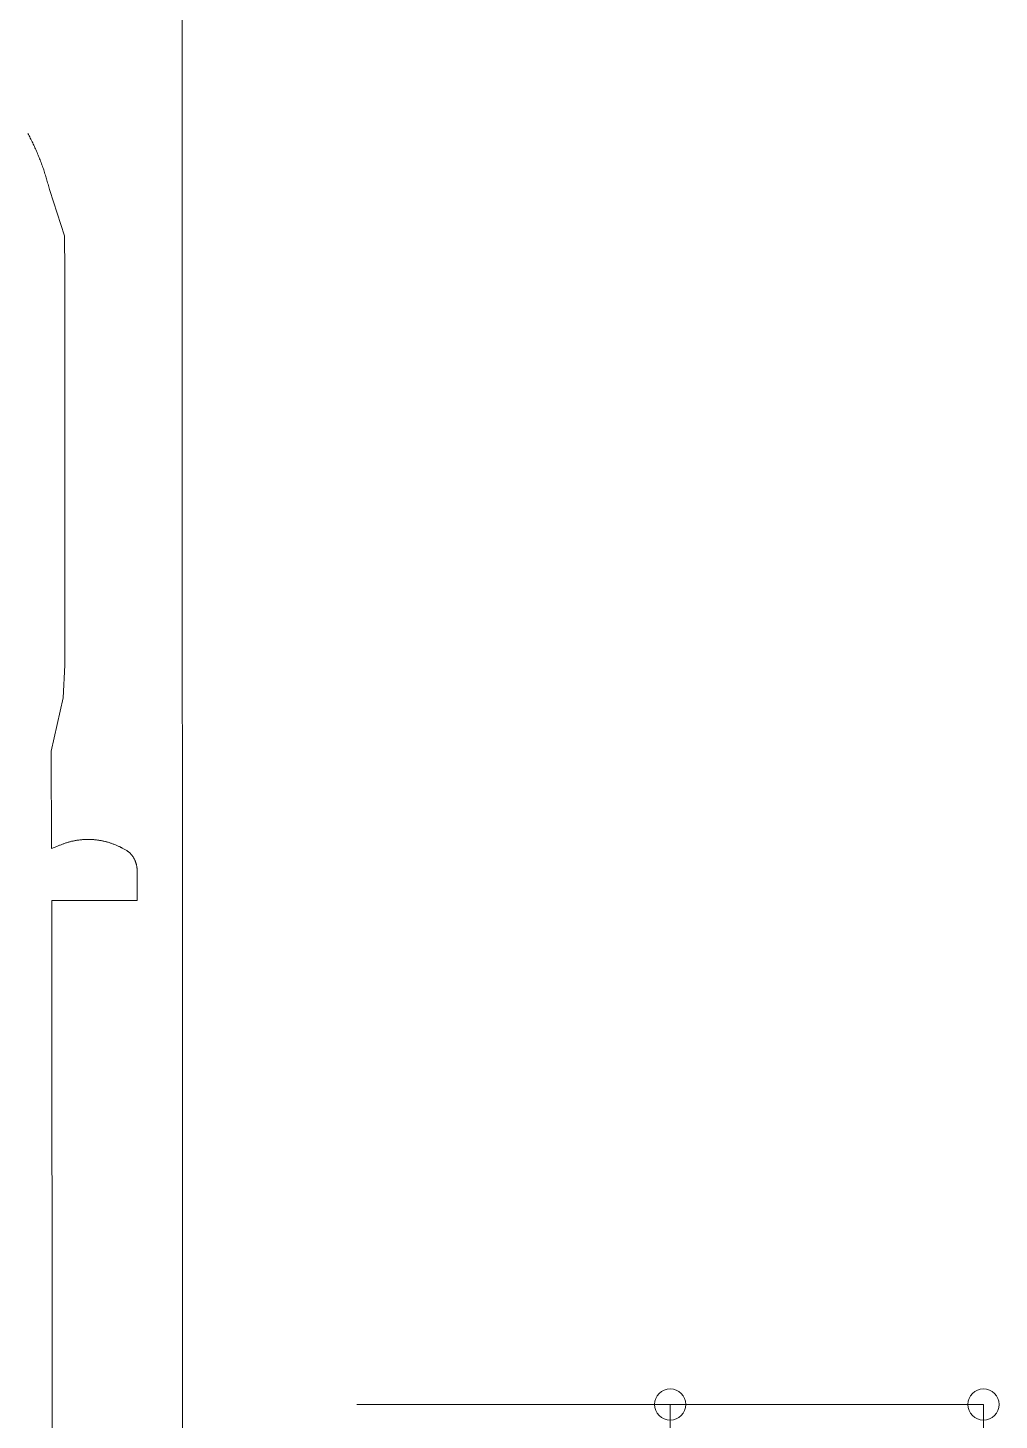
# Model space of a CAD drawing. Header units: millimetres. Extents: x 10 to 410, y 10 to 287.
# Drawn here: x 198.39 to 213.89, y 209.32 to 231.55 of the extents above; entities that cross this region are included whole.
import ezdxf

# ---------------------------------------------------------------- set-up
doc = ezdxf.new("R2010")
doc.units = ezdxf.units.MM
doc.layers.add('LAYER6', color=252, linetype='Continuous')

# ---------------------------------------------------------------- blocks, each defined once
blk = doc.blocks.new('FcPack%d1')
at = {"layer": 'LAYER6', "color": 3, "linetype": 'Continuous', "lineweight": 13}
blk.add_line((53.329, -61.578), (53.31, 48.083), dxfattribs=at)
at = {"layer": 'LAYER6', "color": 1, "linetype": 'Continuous', "lineweight": 13}
for p, q in [((50.856, 43.625), (50.846, 43.643)), ((50.866, 43.606), (50.856, 43.625)), ((50.875, 43.587), (50.866, 43.606)), ((50.885, 43.569), (50.875, 43.587)), ((50.895, 43.55), (50.885, 43.569)), ((50.904, 43.531), (50.895, 43.55)), ((50.914, 43.512), (50.904, 43.531)), ((50.923, 43.493), (50.914, 43.512)), ((50.932, 43.474), (50.923, 43.493)), ((50.941, 43.455), (50.932, 43.474)), ((50.95, 43.435), (50.941, 43.455)), ((50.959, 43.416), (50.95, 43.435)), ((50.968, 43.397), (50.959, 43.416)), ((50.976, 43.377), (50.968, 43.397)), ((50.985, 43.358), (50.976, 43.377)), ((50.993, 43.338), (50.985, 43.358)), ((51.001, 43.319), (50.993, 43.338)), ((51.01, 43.299), (51.001, 43.319)), ((51.018, 43.28), (51.01, 43.299)), ((51.026, 43.26), (51.018, 43.28)), ((51.033, 43.24), (51.026, 43.26)), ((51.041, 43.22), (51.033, 43.24)), ((51.049, 43.2), (51.041, 43.22)), ((51.056, 43.18), (51.049, 43.2)), ((51.064, 43.16), (51.056, 43.18)), ((51.071, 43.14), (51.064, 43.16)), ((51.078, 43.12), (51.071, 43.14)), ((51.086, 43.1), (51.078, 43.12)), ((51.093, 43.08), (51.086, 43.1)), ((51.099, 43.06), (51.093, 43.08)), ((51.106, 43.039), (51.099, 43.06)), ((51.113, 43.019), (51.106, 43.039)), ((51.119, 42.999), (51.113, 43.019)), ((51.126, 42.978), (51.119, 42.999)), ((51.132, 42.958), (51.126, 42.978)), ((51.138, 42.937), (51.132, 42.958)), ((51.144, 42.917), (51.138, 42.937)), ((51.15, 42.896), (51.144, 42.917)), ((51.156, 42.876), (51.15, 42.896)), ((51.162, 42.855), (51.156, 42.876)), ((51.168, 42.834), (51.162, 42.855)), ((51.173, 42.814), (51.168, 42.834)), ((51.179, 42.793), (51.173, 42.814)), ((51.184, 42.772), (51.179, 42.793)), ((51.189, 42.751), (51.184, 42.772)), ((51.194, 42.73), (51.189, 42.751)), ((51.43, 42.008), (51.194, 42.73)), ((51.437, 41.45), (51.43, 42.008)), ((51.437, 35.153), (51.437, 41.45)), ((51.407, 34.629), (51.437, 35.153)), ((51.219, 33.78), (51.407, 34.629)), ((51.222, 32.223), (51.219, 33.78)), ((51.31, 32.256), (51.222, 32.223)), ((51.32, 32.261), (51.31, 32.256)), ((51.331, 32.266), (51.32, 32.261)), ((51.342, 32.271), (51.331, 32.266)), ((51.353, 32.276), (51.342, 32.271)), ((51.364, 32.281), (51.353, 32.276)), ((51.375, 32.285), (51.364, 32.281)), ((51.386, 32.29), (51.375, 32.285)), ((51.397, 32.294), (51.386, 32.29)), ((51.409, 32.298), (51.397, 32.294)), ((51.42, 32.302), (51.409, 32.298)), ((51.431, 32.306), (51.42, 32.302)), ((51.442, 32.31), (51.431, 32.306)), ((51.454, 32.314), (51.442, 32.31)), ((51.465, 32.318), (51.454, 32.314)), ((51.476, 32.321), (51.465, 32.318)), ((51.488, 32.324), (51.476, 32.321)), ((51.499, 32.328), (51.488, 32.324)), ((51.511, 32.331), (51.499, 32.328)), ((51.522, 32.334), (51.511, 32.331)), ((51.534, 32.337), (51.522, 32.334)), ((51.545, 32.34), (51.534, 32.337)), ((51.557, 32.342), (51.545, 32.34)), ((51.568, 32.345), (51.557, 32.342)), ((51.58, 32.347), (51.568, 32.345)), ((51.591, 32.349), (51.58, 32.347)), ((51.603, 32.352), (51.591, 32.349)), ((51.615, 32.354), (51.603, 32.352)), ((51.626, 32.356), (51.615, 32.354)), ((51.638, 32.357), (51.626, 32.356)), ((51.65, 32.359), (51.638, 32.357)), ((51.662, 32.361), (51.65, 32.359)), ((51.673, 32.362), (51.662, 32.361)), ((51.685, 32.364), (51.673, 32.362)), ((51.697, 32.365), (51.685, 32.364)), ((51.708, 32.366), (51.697, 32.365)), ((51.72, 32.367), (51.708, 32.366)), ((51.732, 32.368), (51.72, 32.367)), ((51.744, 32.368), (51.732, 32.368)), ((51.756, 32.369), (51.744, 32.368)), ((51.767, 32.369), (51.756, 32.369)), ((51.779, 32.37), (51.767, 32.369)), ((51.791, 32.37), (51.779, 32.37)), ((51.803, 32.37), (51.791, 32.37)), ((51.815, 32.37), (51.803, 32.37)), ((51.826, 32.37), (51.815, 32.37)), ((51.838, 32.37), (51.826, 32.37)), ((51.85, 32.369), (51.838, 32.37)), ((51.862, 32.369), (51.85, 32.369)), ((51.874, 32.368), (51.862, 32.369)), ((51.885, 32.368), (51.874, 32.368)), ((51.897, 32.367), (51.885, 32.368)), ((51.909, 32.366), (51.897, 32.367)), ((51.921, 32.365), (51.909, 32.366)), ((51.932, 32.363), (51.921, 32.365)), ((51.944, 32.362), (51.932, 32.363)), ((51.956, 32.36), (51.944, 32.362)), ((51.968, 32.359), (51.956, 32.36)), ((51.979, 32.357), (51.968, 32.359)), ((51.991, 32.355), (51.979, 32.357)), ((52.003, 32.353), (51.991, 32.355)), ((52.014, 32.351), (52.003, 32.353)), ((52.026, 32.349), (52.014, 32.351)), ((52.037, 32.347), (52.026, 32.349)), ((52.049, 32.344), (52.037, 32.347)), ((52.061, 32.342), (52.049, 32.344)), ((52.072, 32.339), (52.061, 32.342)), ((52.084, 32.336), (52.072, 32.339)), ((52.095, 32.333), (52.084, 32.336)), ((52.107, 32.33), (52.095, 32.333)), ((52.118, 32.327), (52.107, 32.33)), ((52.13, 32.324), (52.118, 32.327)), ((52.141, 32.32), (52.13, 32.324)), ((52.152, 32.317), (52.141, 32.32)), ((52.164, 32.313), (52.152, 32.317)), ((52.175, 32.309), (52.164, 32.313)), ((52.186, 32.305), (52.175, 32.309)), ((52.197, 32.301), (52.186, 32.305)), ((52.209, 32.297), (52.197, 32.301)), ((52.22, 32.293), (52.209, 32.297)), ((52.231, 32.289), (52.22, 32.293)), ((52.242, 32.284), (52.231, 32.289)), ((52.253, 32.28), (52.242, 32.284)), ((52.264, 32.275), (52.253, 32.28)), ((52.275, 32.27), (52.264, 32.275)), ((52.286, 32.265), (52.275, 32.27)), ((52.297, 32.26), (52.286, 32.265)), ((52.308, 32.255), (52.297, 32.26)), ((52.318, 32.25), (52.308, 32.255)), ((52.329, 32.244), (52.318, 32.25)), ((52.34, 32.239), (52.329, 32.244)), ((52.351, 32.233), (52.34, 32.239)), ((52.361, 32.228), (52.351, 32.233)), ((52.372, 32.222), (52.361, 32.228)), ((52.382, 32.216), (52.372, 32.222)), ((52.393, 32.21), (52.382, 32.216)), ((52.403, 32.204), (52.393, 32.21)), ((52.413, 32.197), (52.403, 32.204)), ((52.424, 32.191), (52.413, 32.197)), ((52.434, 32.185), (52.424, 32.191)), ((52.441, 32.18), (52.434, 32.185)), ((52.447, 32.175), (52.441, 32.18)), ((52.453, 32.17), (52.447, 32.175)), ((52.459, 32.165), (52.453, 32.17)), ((52.466, 32.16), (52.459, 32.165)), ((52.472, 32.154), (52.466, 32.16)), ((52.477, 32.149), (52.472, 32.154)), ((52.483, 32.143), (52.477, 32.149)), ((52.489, 32.137), (52.483, 32.143)), ((52.494, 32.131), (52.489, 32.137)), ((52.5, 32.125), (52.494, 32.131)), ((52.505, 32.118), (52.5, 32.125)), ((52.51, 32.112), (52.505, 32.118)), ((52.515, 32.105), (52.51, 32.112)), ((52.52, 32.098), (52.515, 32.105)), ((52.524, 32.092), (52.52, 32.098)), ((52.529, 32.085), (52.524, 32.092)), ((52.533, 32.078), (52.529, 32.085)), ((52.538, 32.07), (52.533, 32.078)), ((52.542, 32.063), (52.538, 32.07)), ((52.546, 32.056), (52.542, 32.063)), ((52.549, 32.048), (52.546, 32.056)), ((52.553, 32.041), (52.549, 32.048)), ((52.557, 32.033), (52.553, 32.041)), ((52.56, 32.025), (52.557, 32.033)), ((52.563, 32.017), (52.56, 32.025)), ((52.566, 32.009), (52.563, 32.017)), ((52.569, 32.001), (52.566, 32.009)), ((52.571, 31.993), (52.569, 32.001)), ((52.574, 31.985), (52.571, 31.993)), ((52.576, 31.977), (52.574, 31.985)), ((52.578, 31.969), (52.576, 31.977)), ((52.58, 31.96), (52.578, 31.969)), ((52.582, 31.952), (52.58, 31.96)), ((52.584, 31.944), (52.582, 31.952)), ((52.585, 31.935), (52.584, 31.944)), ((52.586, 31.927), (52.585, 31.935)), ((52.587, 31.918), (52.586, 31.927)), ((52.588, 31.91), (52.587, 31.918)), ((52.589, 31.901), (52.588, 31.91)), ((52.59, 31.893), (52.589, 31.901)), ((52.59, 31.884), (52.59, 31.893)), ((52.59, 31.876), (52.59, 31.884)), ((52.59, 31.867), (52.59, 31.876)), ((52.59, 31.395), (52.59, 31.867)), ((51.237, 17.588), (51.23, 31.395)), ((51.23, 31.395), (52.59, 31.395)), ((61.097, 23.348), (56.097, 23.348)), ((61.097, 14.248), (61.097, 23.348)), ((66.097, 23.348), (61.097, 23.348)), ((66.097, -40.352), (66.097, 23.348))]:
    blk.add_line(p, q, dxfattribs=at)
for centre in [(61.097, 23.348), (66.097, 23.348)]:
    blk.add_circle(centre, 0.25, dxfattribs=at)

msp = doc.modelspace()

# ---------------------------------------------------------------- block references
at = {"layer": 'LAYER6', "color": 2, "linetype": 'Continuous', "lineweight": 13}
msp.add_blockref('FcPack%d1', (147.544, 186.222), dxfattribs=at)

doc.saveas('drawing.dxf')
